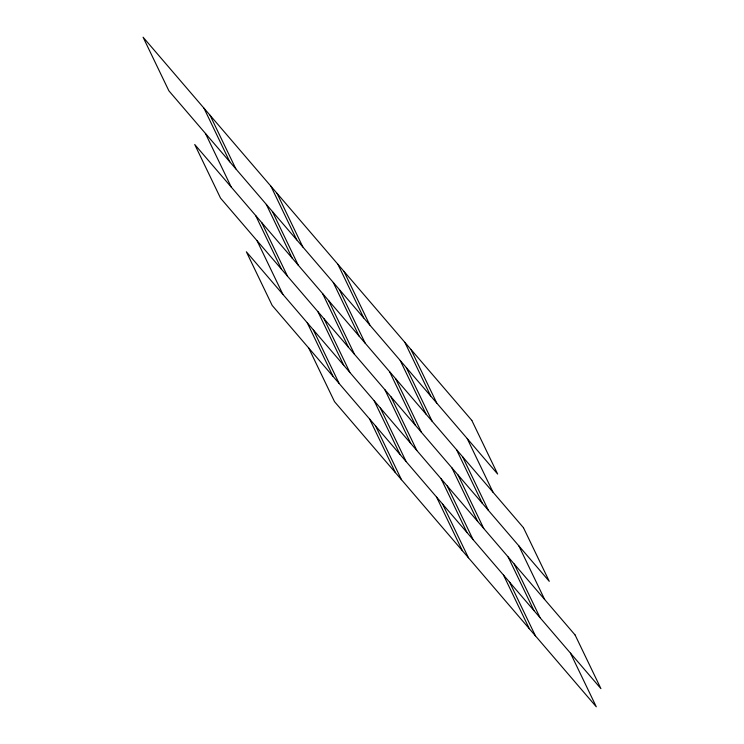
<?xml version="1.0" encoding="UTF-8"?>
<svg xmlns="http://www.w3.org/2000/svg" width="744" height="744" viewBox="0 0 744 744"><rect width="100%" height="100%" fill="white"/><g stroke="black" fill="none" stroke-linecap="round" stroke-linejoin="round"><path stroke-width="1.12" d="M467.204 438.569L493.021 492.221M518.838 545.864L544.664 599.506M570.481 653.158L596.297 706.8L334.521 401.658L308.704 348.006M410.948 349.447L436.765 403.09M462.582 456.732L488.399 510.384M514.225 564.026L540.042 617.669M404.857 342.342L430.683 395.994M456.5 449.636L482.317 503.288M508.133 556.931L533.95 610.573M406.326 367.61L432.143 421.253M457.96 474.895L483.777 528.547M509.603 582.189L535.42 635.832M400.235 360.514L426.061 414.157M451.878 467.799L477.695 521.451M503.511 575.093L529.328 628.736M343.979 271.383L369.796 325.026M395.622 378.677L421.439 432.32M447.256 485.962L473.072 539.614M337.897 264.287L363.714 317.93M389.531 371.582L415.347 425.224M441.164 478.866L466.981 532.518M339.357 289.546L365.183 343.189M391 396.84L416.817 450.483M442.634 504.125L468.45 557.777M333.275 282.45L359.092 336.093M384.908 389.744L410.725 443.387M436.542 497.029L462.359 550.681M277.019 193.319L302.836 246.971M328.653 300.613L354.469 354.256M380.286 407.907L406.103 461.55M270.928 186.223L296.744 239.875M322.561 293.517L348.378 347.16M374.204 400.811L400.021 454.454M272.397 211.482L298.214 265.134M324.031 318.776L349.847 372.418M375.664 426.07L401.481 479.713M266.306 204.386L292.122 258.038M317.939 311.68L343.765 365.323M369.582 418.974L395.399 472.617M210.05 115.264L235.867 168.907M261.683 222.549L287.5 276.201M313.317 329.843L339.143 383.486M203.958 108.168L229.775 161.811M255.601 215.453L281.418 269.105M307.235 322.747L333.052 376.39M205.428 133.427L231.245 187.07M257.061 240.712L282.878 294.364M471.826 420.407L143.081 37.2L168.897 90.842L497.643 474.049L471.826 420.407M523.46 527.701L194.723 144.494L220.54 198.137L549.277 581.343L523.46 527.701M575.103 634.995L246.357 251.779L272.174 305.431L600.919 688.637L575.103 634.995"/></g></svg>
